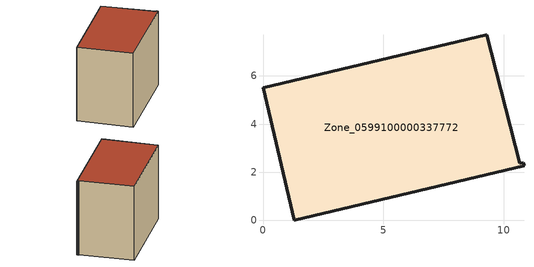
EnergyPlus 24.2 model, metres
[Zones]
Zone_0599100000337772
 floor ground (C_G): 9.31,7.71 10.68,2.37 10.82,2.4 10.85,2.26 1.3,0 0,5.51 z0
 wall outside (C_F): 9.31,7.71 0,5.51 1.3,0 10.85,2.26 10.82,2.4 10.68,2.37 9.31,7.71 z0:7.95
 roof outside (C_R): 10.68,2.37 9.31,7.71 0,5.51 1.3,0 10.85,2.26 10.82,2.4 z7.95
[BUILDING]
Pand.0599100000337772: North Axis=0; Terrain=City; Loads Convergence Tolerance Value=0.04; Temperature Convergence Tolerance Value=0.4; Solar Distribution=FullExterior; Maximum Number of Warmup Days=25; Minimum Number of Warmup Days=1
[Site:Location]
Rotterdam.The.Hague.AP_ZH_NLD Design_Conditions: Latitude=51.96; Longitude=4.45; Time Zone=1; Elevation=-4.5
[SITE:GROUNDTEMPERATURE:BUILDINGSURFACE]
18, 18, 18, 18, 18, 18, 18, 18, 18, 18, 18, 18
[MATERIAL] Thermal Absorptance=0.9; Solar Absorptance=0.7; Visible Absorptance=0.7
Name | Roughness | Thickness | Conductivity | Density | Specific Heat
G.TC.1975-1991 | MediumSmooth | 0.15 | 0.288461 | 540 | 1210
F.TC.1975-1991 | Rough | 0.3 | 0.230769 | 1920 | 840
R.TC.1975-1991 | MediumRough | 0.2 | 0.153846 | 1500 | 1000
[CONSTRUCTION]
C_G: G.TC.1975-1991
C_F: F.TC.1975-1991
C_R: R.TC.1975-1991
[ZONE]
Zone_0599100000337772: Type=1; Multiplier=1; Ceiling Height=Autocalculate; Volume=Autocalculate; Floor Area=autocalculate; Part of Total Floor Area=Yes
[ZONEINFILTRATION:DESIGNFLOWRATE]
Infil_Zone_0599100000337772: Zone or ZoneList or Space or SpaceList=Zone_0599100000337772; Schedule=AlwaysOn; Design Flow Rate Calculation Method=Flow/Area; Flow Rate per Floor Area=0.003; Constant Term Coefficient=1; Temperature Term Coefficient=0; Velocity Term Coefficient=0; Velocity Squared Term Coefficient=0
[HVACTEMPLATE:ZONE:IDEALLOADSAIRSYSTEM]
Zone_0599100000337772: Maximum Heating Supply Air Temperature=50; Minimum Cooling Supply Air Temperature=13; Maximum Heating Supply Air Humidity Ratio=0.0156; Minimum Cooling Supply Air Humidity Ratio=0.0077; Heating Limit=NoLimit; Cooling Limit=NoLimit; Dehumidification Control Type=ConstantSensibleHeatRatio; Cooling Sensible Heat Ratio=0.7; Dehumidification Setpoint=60; Humidification Control Type=None; Humidification Setpoint=30; Outdoor Air Method=None; Outdoor Air Flow Rate per Person=0.00944; Outdoor Air Flow Rate per Zone Floor Area=0; Outdoor Air Flow Rate per Zone=0; Demand Controlled Ventilation Type=None; Outdoor Air Economizer Type=NoEconomizer; Heat Recovery Type=None; Sensible Heat Recovery Effectiveness=0.7; Latent Heat Recovery Effectiveness=0.65
[ZONECONTROL:THERMOSTAT]
ThermostatControl_Zone_0599100000337772: Zone or ZoneList=Zone_0599100000337772; Control Type Schedule=DualSetpointControlType; Control 1=Thermostat_Zone_0599100000337772; Temperature Difference Between Cutout And Setpoint=0
[THERMOSTATSETPOINT:DUALSETPOINT]
Thermostat_Zone_0599100000337772: Heating Setpoint Temperature Schedule=HeatingSetpoint_Zone_0599100000337772; Cooling Setpoint Temperature Schedule=CoolingSetpoint_Zone_0599100000337772
[SCHEDULE:COMPACT]
HeatingSetpoint_Zone_0599100000337772: Through: 12/31, For: AllDays, Until: 24:00, 21
CoolingSetpoint_Zone_0599100000337772: Through: 12/31, For: AllDays, Until: 24:00, 24
DualSetpointControlType: Through: 12/31, For: AllDays, Until: 24:00, 4
AlwaysOn: Through: 12/31, For: AllDays, Until: 24:00, 1
